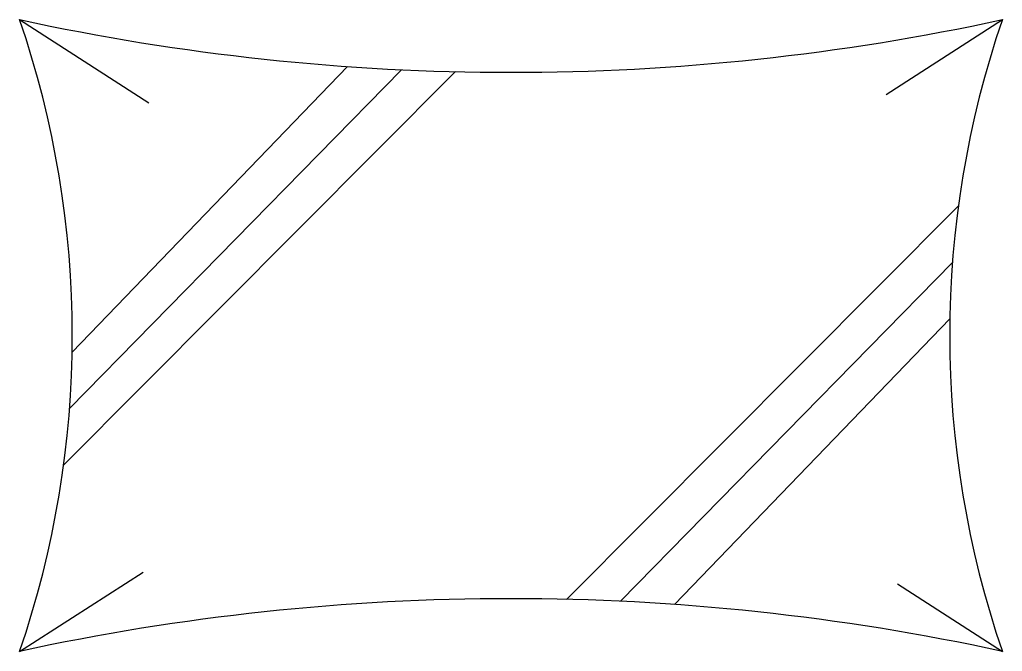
# Model space of a CAD drawing. Header units: millimetres. Extents: x -968.103 to -967.543, y 2688.801 to 2689.161.
import ezdxf

# ---------------------------------------------------------------- set-up
doc = ezdxf.new("R2010")
doc.units = ezdxf.units.MM
doc.header["$LTSCALE"] = 10
doc.layers.add('Móveis_camas', color=2, linetype='Continuous')

msp = doc.modelspace()

# ---------------------------------------------------------------- linework, layer by layer
at = {"layer": 'Móveis_camas', "color": 1}
for p, q in [((-968.1032125040812, 2689.161191272888), (-968.0295046269108, 2689.113807637564)), ((-967.6095004464051, 2689.11857759568), (-967.5432125040812, 2689.161191272888)), ((-967.8547487926407, 2689.131567570149), (-968.0781306900789, 2688.907468834617)), ((-967.8855694118408, 2689.132663107784), (-968.0747684792856, 2688.939661627825)), ((-967.9163698912037, 2689.1344784498), (-968.0732922159972, 2688.971785217726)), ((-967.791676215521, 2688.830814975626), (-967.5682943180828, 2689.054913711158)), ((-967.7608555963209, 2688.829719437991), (-967.5716565288761, 2689.02272091795)), ((-967.730055116958, 2688.827904095975), (-967.5731327921645, 2688.990597328049)), ((-968.1032125040812, 2688.801191272888), (-968.0329092660533, 2688.84638621162)), ((-967.6030547398697, 2688.839661281609), (-967.5432125040812, 2688.801191272888))]:
    msp.add_line(p, q, dxfattribs=at)
at = {"layer": 'Móveis_camas'}
for centre, radius, start, end in [((-967.8232125040814, 2690.452857939555), 1.321666666666726, 257.7689928674264, 282.2310071325735), ((-968.6282125040813, 2688.981191272887), 0.5550000000000244, 341.0753555839579, 18.92464441604205), ((-967.0182125040811, 2688.981191272887), 0.5550000000000086, 161.0753555839579, 198.9246444160421), ((-967.8232125040814, 2687.509524606221), 1.321666666666683, 77.76899286742643, 102.2310071325736)]:
    msp.add_arc(centre, radius, start, end, dxfattribs=at)

doc.saveas('drawing.dxf')
